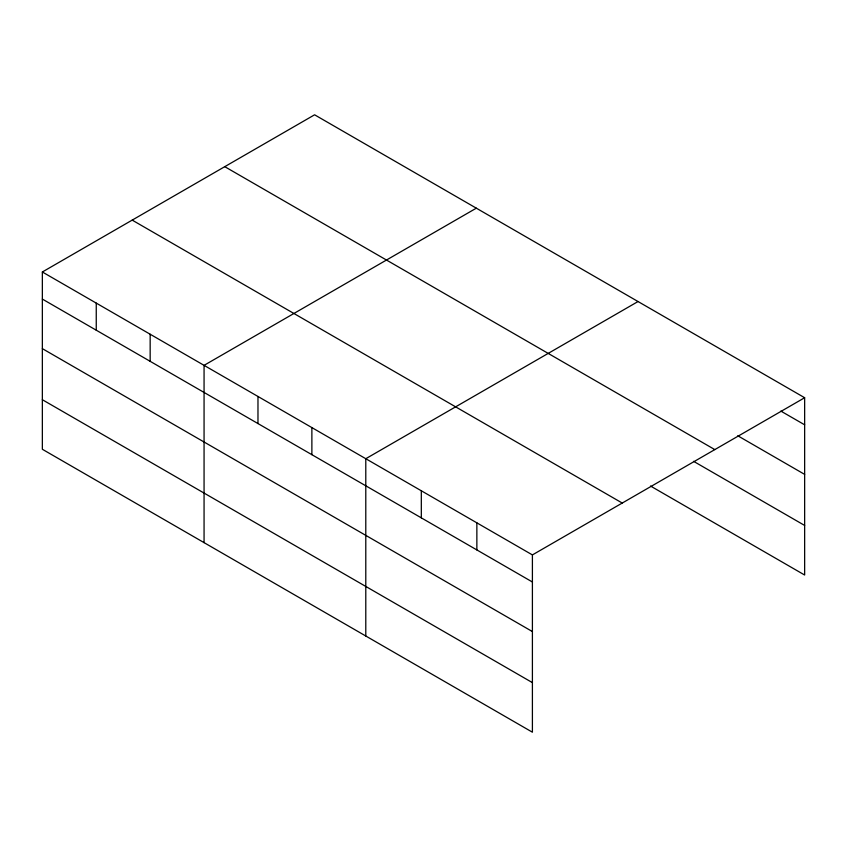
<?xml version="1.0" encoding="UTF-8"?>
<svg xmlns="http://www.w3.org/2000/svg" width="847" height="847" viewBox="0 0 847 847"><rect width="100%" height="100%" fill="white"/><g stroke="black" fill="none" stroke-linecap="round" stroke-linejoin="round"><path stroke-width="1.27" d="M42.35 271.982L532.403 554.912L532.403 732.2L42.35 449.27L42.35 271.982L314.597 114.8L804.65 397.73L804.65 575.018L650.496 486.019M476.321 208.171L204.063 365.353L204.063 542.641M638.035 301.532L365.788 458.714L365.788 636.002M532.403 554.912L804.65 397.73M780.849 411.081L804.65 424.813M737.779 435.771L804.65 474.384M224.762 166.668L714.804 449.598M693.577 461.319L804.65 525.447M132.196 220.114L622.238 503.044M42.35 299.076L532.403 581.995M42.35 348.636L532.403 631.566M42.35 399.71L532.403 682.629M476.861 522.843L476.861 549.936M421.319 490.784L421.319 517.866M311.876 427.597L311.876 454.68M257.975 396.47L257.975 423.564M150.163 334.226L150.163 361.32M96.251 303.11L96.251 330.192"/></g></svg>
